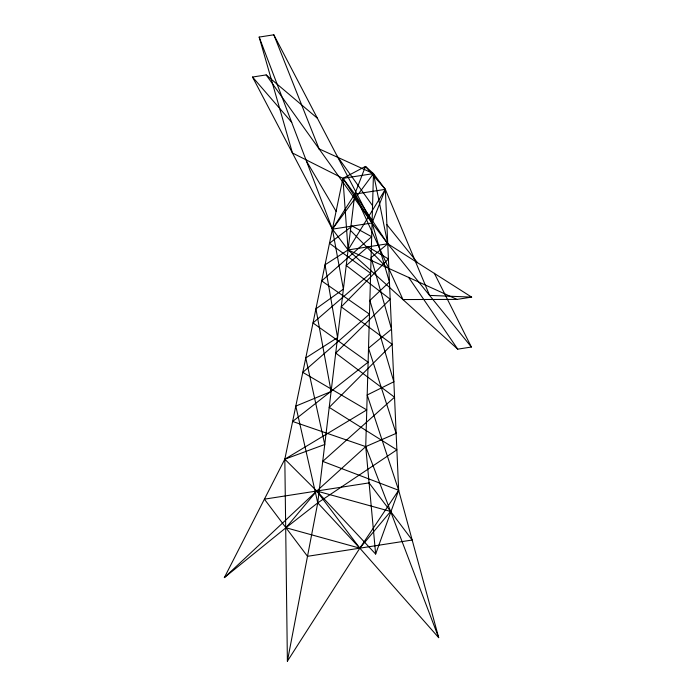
<?xml version="1.0" encoding="UTF-8"?>
<svg xmlns="http://www.w3.org/2000/svg" width="696" height="696" viewBox="0 0 696 696"><rect width="100%" height="100%" fill="white"/><g stroke="black" fill="none" stroke-linecap="round" stroke-linejoin="round"><path stroke-width="1.04" d="M318.994 148.814L373.465 173.609L365.731 446.606L375.649 554.06L316.741 491.028L284.821 459.195L342.91 178.359L365.461 166.414L373.465 173.609L385.34 189.356L429.65 295.539M292.381 152.955L342.91 178.359L354.786 194.106L317.75 502.869L287.387 661.2L359.832 548.17L398.66 490.271L385.34 189.356L365.461 166.414L354.786 194.106L332.401 229.149L343.38 289.144L315.923 308.85L331.105 391.535L295.8 406.099L317.75 502.869L359.832 548.17L438.68 637.649L398.66 490.271L367.192 394.989L393.858 381.765L369.872 300.446L389.438 281.984L372.064 222.972L273.824 34.8L259.164 37.079L292.468 153.094M375.649 554.06L398.66 490.271L322.726 461.378L394.536 397.207L335.716 353.072L390.204 299.228L346.225 265.489L367.914 246.854L388.42 258.921L341.257 306.849L392.196 344.285L329.208 407.377L396.868 449.833L317.75 502.869L285.952 527.742L224.347 577.61L284.821 459.195L366.766 409.918L302.786 372.343L369.48 314.157L321.7 280.906L371.673 236.718L352.237 226.061L329.478 243.287L370.637 273.293L313 322.953L368.123 362.172L292.625 421.463L365.731 446.606L396.137 433.382L368.515 348.165L391.526 329.173L371.081 257.642L387.75 243.774L373.465 173.609L342.91 178.359L348.087 249.942L457.742 349.157L471.383 347.034L434.348 273.267M471.383 347.034L387.75 243.774L372.064 222.972L385.34 189.356L354.786 194.106L403.036 299.68M287.387 661.2L284.821 459.195L324.754 444.492L305.77 357.935L337.577 337.569L325.023 264.811L348.087 249.942L385.34 189.356M354.786 194.106L387.75 243.774L471.653 297.122L456.994 299.402L348.087 249.942L332.401 229.149L373.465 173.609M438.68 637.649L390.621 511.456L316.741 491.028L285.952 527.742L359.832 548.17L390.621 511.456L365.731 446.606L316.741 491.028L224.347 577.61M342.91 178.359L372.064 222.972L332.401 229.149L252.526 77.038L266.168 74.916L317.524 118.355M348.087 249.942L387.75 243.774M402.914 299.55L456.994 299.402M429.562 295.4L471.653 297.122M350.436 230.35L386.715 267.516M252.526 77.038L291.746 122.365M386.898 224.678L417.53 262.723M316.741 491.028L359.832 548.17M337.212 156.226L372.551 205.651M266.168 74.916L372.064 222.972M408.569 277.278L457.742 349.157M306.405 161.02L336.09 211.323M273.824 34.8L319.116 148.944M259.164 37.079L332.401 229.149M369.071 482.885L264.402 499.171L307.501 556.313L412.171 540.026L369.071 482.885"/></g></svg>
